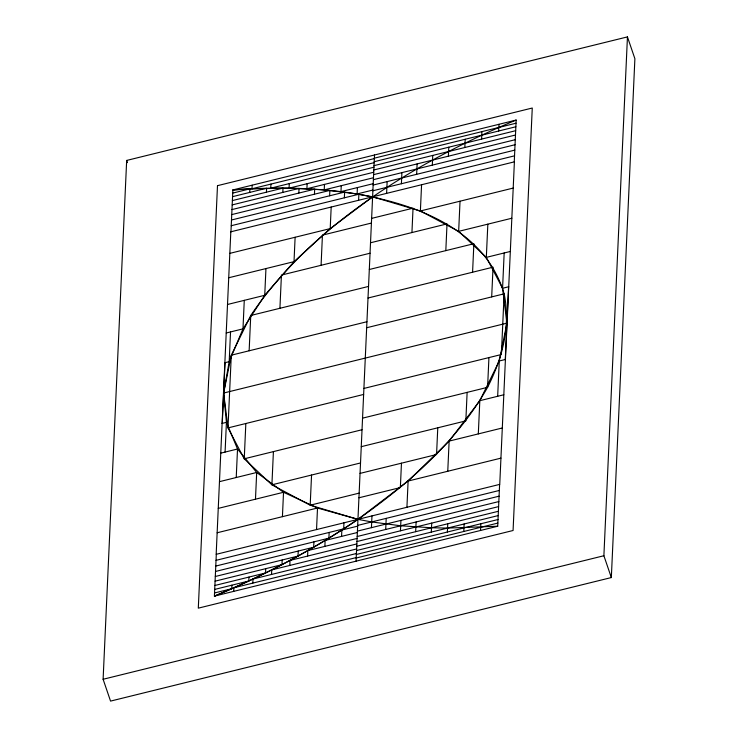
<?xml version="1.0" encoding="UTF-8"?>
<svg xmlns="http://www.w3.org/2000/svg" width="738" height="738" viewBox="0 0 738 738"><rect width="100%" height="100%" fill="white"/><g stroke="black" fill="none" stroke-linecap="round" stroke-linejoin="round"><path stroke-width="1.11" d="M103.108 679.274L126.668 160.441L627.448 36.9L634.892 58.726L611.332 577.559L110.552 701.1L103.108 679.274L603.887 555.742L627.448 36.9M216.308 554.303L214.398 596.129L497.716 526.231L499.608 484.414M222.258 423.372L225.007 362.69M230.957 231.769L232.867 189.934L516.166 120.054L514.257 161.88M225.081 452.071L226.428 422.348L223.632 393.031L229.186 361.657L230.533 331.925M236.225 477.523L237.525 449.008L226.428 422.348L222.11 423.409M244.278 300.348L242.977 328.862L229.186 361.657L224.869 362.727M231.889 585.169L231.723 588.73L214.398 596.129C264.564 575.225 313.013 549.967 357.958 519.358C408.594 483.685 456.665 441.794 487.587 387.321C502.227 358.548 510.991 326.048 504.128 293.835C484.11 225.597 407.957 201.151 344.618 192.092C307.571 187.295 270.053 187.184 232.839 189.943L251.99 188.762L289.075 188.162L324.231 189.887L357.118 193.937L372.607 196.825L420.383 210.976L458.658 231.354L486.324 257.377L502.569 288.272L506.932 323.143L499.266 360.983L497.67 396.288M249.721 192.415L249.887 188.863L232.701 193.107M233.706 591.369L233.872 587.78L356.223 557.596M252.156 185.183L251.99 188.762L374.341 158.578M245.837 423.501L244.241 458.805L271.907 484.82L310.181 505.207L357.958 519.358L371.694 521.95L400.688 525.779L431.518 527.771L447.542 528.085L497.716 526.231M249.14 350.79L250.745 315.486C292.654 253.475 352.81 206.474 416.887 168.937C448.852 150.46 482.089 134.233 516.166 120.054M248.964 577.07L248.78 581.009L231.723 588.73L214.546 592.965M266.436 192.184L266.621 188.255L232.553 196.659M255.477 499.192L256.686 472.477L237.525 449.008L220.763 453.141M265.948 268.577L264.73 295.301L242.977 328.862L226.215 332.995M252.811 583.103L252.996 579.026L356.408 553.518M270.938 184.094L270.745 188.172L374.157 162.655M265.735 568.666L265.542 572.983L248.78 581.009L214.712 589.413M282.82 192.406L283.014 188.098L232.369 200.588M273.411 451.61L271.907 484.82L360.522 462.957M279.923 308.29L281.427 275.08L370.042 253.217M271.529 574.459L271.741 569.893L356.611 548.961M289.278 183.596L289.075 188.162L373.945 167.222M282.423 516.665L283.53 492.274L256.686 472.477L219.463 481.656M295.117 237.258L294.01 261.649L264.73 295.301L227.516 304.48M282.174 559.985L281.962 564.662L265.542 572.983L214.896 585.474M298.835 193.079L299.047 188.402L232.175 204.906M289.803 565.437L290.034 560.41L356.841 543.924M307.137 183.697L306.916 188.734L373.723 172.249M298.244 551.046L298.014 556.083L281.962 564.662L215.09 581.166M314.453 194.214L314.674 189.177L231.963 209.583M307.598 556.074L307.847 550.585L357.091 538.436M324.48 184.399L324.231 189.887L373.474 177.738M311.556 475.041L310.181 505.207L359.148 493.122M321.076 265.293L322.441 235.136L371.417 223.051M313.918 541.858L313.678 547.236L298.014 556.083L215.302 576.489M329.637 195.782L329.877 190.404L231.732 214.61M316.537 529.57L317.515 508.012L283.53 492.274L218.254 508.381M331.187 207.037L330.209 228.605L294.01 261.649L228.725 277.756M324.868 546.388L325.135 540.447L357.358 532.504M341.251 185.69L340.974 191.622L373.197 183.679M329.166 532.439L328.899 538.159L313.678 547.236L215.533 571.452M344.36 197.812L344.618 192.092L231.492 219.998M341.565 536.397L341.851 530.032L357.653 526.139M357.404 187.572L357.118 193.937L372.911 190.044M343.945 522.808L343.677 528.86L328.899 538.159L215.773 566.064M358.594 200.275L358.871 194.232L231.234 225.717M356.057 561.184L374.507 154.998M371.435 527.67L371.97 515.899M386.611 193.365L387.146 181.594M385.697 529.469L386.205 518.371M401.398 183.744L401.906 172.637M401.463 463.178L400.356 487.569L358.936 497.79M411.933 232.562L413.04 208.171L371.629 218.383M400.457 530.807L400.928 520.391M416.647 174.325L417.118 163.901M406.924 507.274L408.114 481.047L449.138 441.103L479.82 400.688L499.266 360.983L505.419 359.471M421.573 184.74L420.383 210.976L513.205 188.079M415.669 531.683L416.112 521.969M432.32 165.137L432.754 155.423M431.315 532.08L431.73 523.094M448.39 156.188L448.796 147.203M437.772 427.8L436.555 454.525L360.043 473.399M445.817 250.625L447.025 223.9L370.513 242.774M447.763 471.259L449.138 441.103L502.31 427.985M460.032 201.197L458.658 231.354L511.84 218.236M447.366 532.015L447.745 523.768M464.829 147.508L465.198 139.261M467.126 392.367L465.835 420.881L361.26 446.674M472.578 272.221L473.879 243.706L369.304 269.499M463.787 531.48L464.119 523.989M481.6 139.104L481.942 131.622M478.307 433.907L479.82 400.688L503.823 394.765M487.836 224.158L486.324 257.377L510.327 251.455M480.539 530.474L480.844 523.759M498.676 131.004L498.98 124.288M488.934 357.589L487.587 387.321L362.552 418.16M491.692 296.897L493.039 267.174L368.013 298.014M504.174 252.968L502.569 288.272L508.722 286.75M505.281 359.507L508.583 286.787M216.031 560.345L343.677 528.86L357.958 519.358L408.114 481.047L500.945 458.141M372.607 196.825L330.209 228.605L229.832 253.365M374.36 158.163L516.019 123.209M374.203 161.714L515.844 126.77M374.018 165.644L515.668 130.7M373.825 169.961L515.475 135.017M373.613 174.638L515.262 139.694M373.382 179.675L515.032 144.731M373.142 185.053L514.792 150.109M372.875 190.773L514.524 155.829M368.539 286.427L250.745 315.486L231.289 355.19L223.632 393.031L227.987 427.911L244.241 458.805L362.026 429.747M366.934 321.731L231.289 355.19L227.987 427.911L363.631 394.443M366.657 327.746L504.128 293.835L501.379 354.517L363.908 388.428M223.485 393.068L507.071 323.106M217.147 532.771L317.515 508.012L357.958 519.358M357.681 525.401L499.331 490.456M357.423 531.12L499.072 496.176M357.183 536.508L498.833 501.563M356.952 541.544L498.602 506.6M356.74 546.221L498.39 511.277M356.546 550.53L498.187 515.585M356.362 554.469L498.012 519.524M356.205 558.02L497.864 523.076M603.887 555.742L611.332 577.559M126.668 160.441L127.416 162.618M217.489 185.672L198.301 608.158L513.076 530.502L532.264 108.025L217.489 185.672M230.809 231.806L216.169 554.33L499.746 484.377L514.395 161.843L230.809 231.806"/></g></svg>
